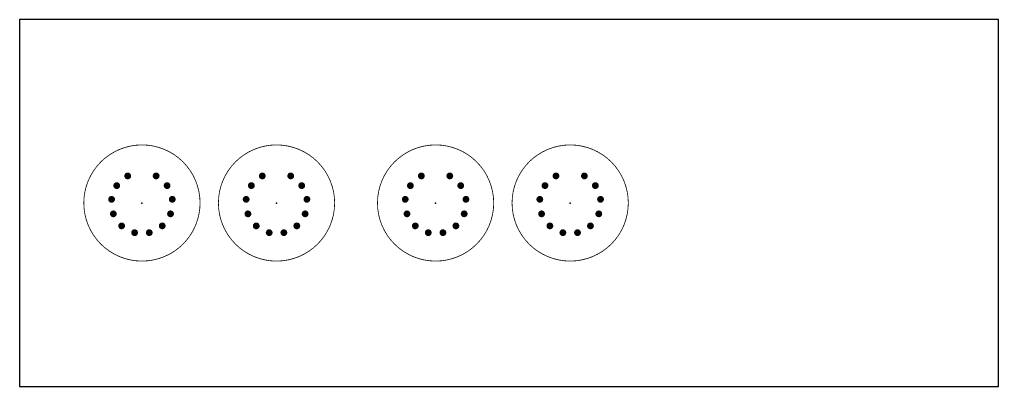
# Model space of a CAD drawing. Extents: x -104 to 160, y 0 to 118.
# Drawn here: x 0 to 160, y 0 to 60 of the extents above; entities that cross this region are included whole.
import ezdxf

# ---------------------------------------------------------------- set-up
doc = ezdxf.new("R2010")
doc.units = 0
for name, color, linetype in [('17', 110, 'CONTINUOUS'), ('20', 31, 'CONTINUOUS'), ('21', 253, 'CONTINUOUS'), ('22', 253, 'CONTINUOUS'), ('23', 53, 'CONTINUOUS')]:
    doc.layers.add(name, color=color, linetype=linetype)

# ---------------------------------------------------------------- blocks, each defined once
blk = doc.blocks.new('ROUNDP')
at = {"const_width": 0.5}
blk.add_lwpolyline([(0, -0.25, 1), (0, 0.25, 1), (0, -0.25)], format="xyb", dxfattribs=at)

msp = doc.modelspace()

# ---------------------------------------------------------------- linework, layer by layer
at = {"layer": '20'}
for p, q in [((160, 60), (0, 60)), ((0, 60), (0, 0)), ((160, 0), (160, 60)), ((0, 0), (160, 0))]:
    msp.add_line(p, q, dxfattribs=at)
at = {"layer": '21', "const_width": 0.5}
for points in [[(17.1, 35.4, 1), (17.1, 35.4, 1), (17.1, 35.4)], [(39.1, 35.4, 1), (39.1, 35.4, 1), (39.1, 35.4)], [(65.1, 35.4, 1), (65.1, 35.4, 1), (65.1, 35.4)], [(87.1, 35.4, 1), (87.1, 35.4, 1), (87.1, 35.4)]]:
    msp.add_lwpolyline(points, format="xyb", dxfattribs=at)
at = {"layer": '22'}
for points, const_width in [([(20, 20.5, 1), (20, 39.5, 1), (20, 20.5)], 0.127), ([(42, 20.5, 1), (42, 39.5, 1), (42, 20.5)], 0.127), ([(68, 20.5, 1), (68, 39.5, 1), (68, 20.5)], 0.127), ([(90, 20.5, 1), (90, 39.5, 1), (90, 20.5)], 0.127), ([(17.1, 35.4, 1), (17.1, 35.4, 1), (17.1, 35.4)], 0.5), ([(39.1, 35.4, 1), (39.1, 35.4, 1), (39.1, 35.4)], 0.5), ([(65.1, 35.4, 1), (65.1, 35.4, 1), (65.1, 35.4)], 0.5), ([(87.1, 35.4, 1), (87.1, 35.4, 1), (87.1, 35.4)], 0.5)]:
    msp.add_lwpolyline(points, format="xyb", dxfattribs=dict(at, const_width=const_width))
at = {"layer": '23'}
for p in [(20, 30), (42, 30), (68, 30), (90, 30)]:
    msp.add_point(p, dxfattribs=at)

# ---------------------------------------------------------------- block references
at = {"layer": '17', "xscale": 1.108, "yscale": 1.108}
for p in [(17.6742, 34.4262), (17.6742, 34.4262), (22.3234, 34.4274), (22.3234, 34.4274), (39.6742, 34.4262), (39.6742, 34.4262), (44.3234, 34.4274), (44.3234, 34.4274), (65.6742, 34.4262), (65.6742, 34.4262), (70.3234, 34.4274), (70.3234, 34.4274), (87.6742, 34.4262), (87.6742, 34.4262), (92.3234, 34.4274), (92.3234, 34.4274), (15.8838, 32.8385), (15.8838, 32.8385), (24.1147, 32.8407), (24.1147, 32.8407), (37.8838, 32.8385), (37.8838, 32.8385), (46.1147, 32.8407), (46.1147, 32.8407), (63.8838, 32.8385), (63.8838, 32.8385), (72.1147, 32.8407), (72.1147, 32.8407), (85.8838, 32.8385), (85.8838, 32.8385), (94.1147, 32.8407), (94.1147, 32.8407), (15.0362, 30.6007), (15.0362, 30.6007), (24.9635, 30.6033), (24.9635, 30.6033), (37.0362, 30.6007), (37.0362, 30.6007), (46.9635, 30.6033), (46.9635, 30.6033), (63.0362, 30.6007), (63.0362, 30.6007), (72.9635, 30.6033), (72.9635, 30.6033), (85.0362, 30.6007), (85.0362, 30.6007), (94.9635, 30.6033), (94.9635, 30.6033), (15.3256, 28.2253), (15.3256, 28.2253), (24.6754, 28.2277), (24.6754, 28.2277), (37.3256, 28.2253), (37.3256, 28.2253), (46.6754, 28.2277), (46.6754, 28.2277), (63.3256, 28.2253), (63.3256, 28.2253), (72.6754, 28.2277), (72.6754, 28.2277), (85.3256, 28.2253), (85.3256, 28.2253), (94.6754, 28.2277), (94.6754, 28.2277), (16.6856, 26.2564), (16.6856, 26.2564), (18.8048, 25.145), (18.8048, 25.145), (21.1978, 25.1456), (21.1978, 25.1456), (23.3164, 26.2581), (23.3164, 26.2581), (38.6856, 26.2564), (38.6856, 26.2564), (40.8048, 25.145), (40.8048, 25.145), (43.1977, 25.1456), (43.1977, 25.1456), (45.3164, 26.2581), (45.3164, 26.2581), (64.6856, 26.2564), (64.6856, 26.2564), (66.8048, 25.145), (66.8048, 25.145), (69.1977, 25.1456), (69.1977, 25.1456), (71.3164, 26.2581), (71.3164, 26.2581), (86.6856, 26.2564), (86.6856, 26.2564), (88.8048, 25.145), (88.8048, 25.145), (91.1977, 25.1456), (91.1977, 25.1456), (93.3164, 26.2581), (93.3164, 26.2581)]:
    msp.add_blockref('ROUNDP', p, dxfattribs=at)

doc.saveas('drawing.dxf')
